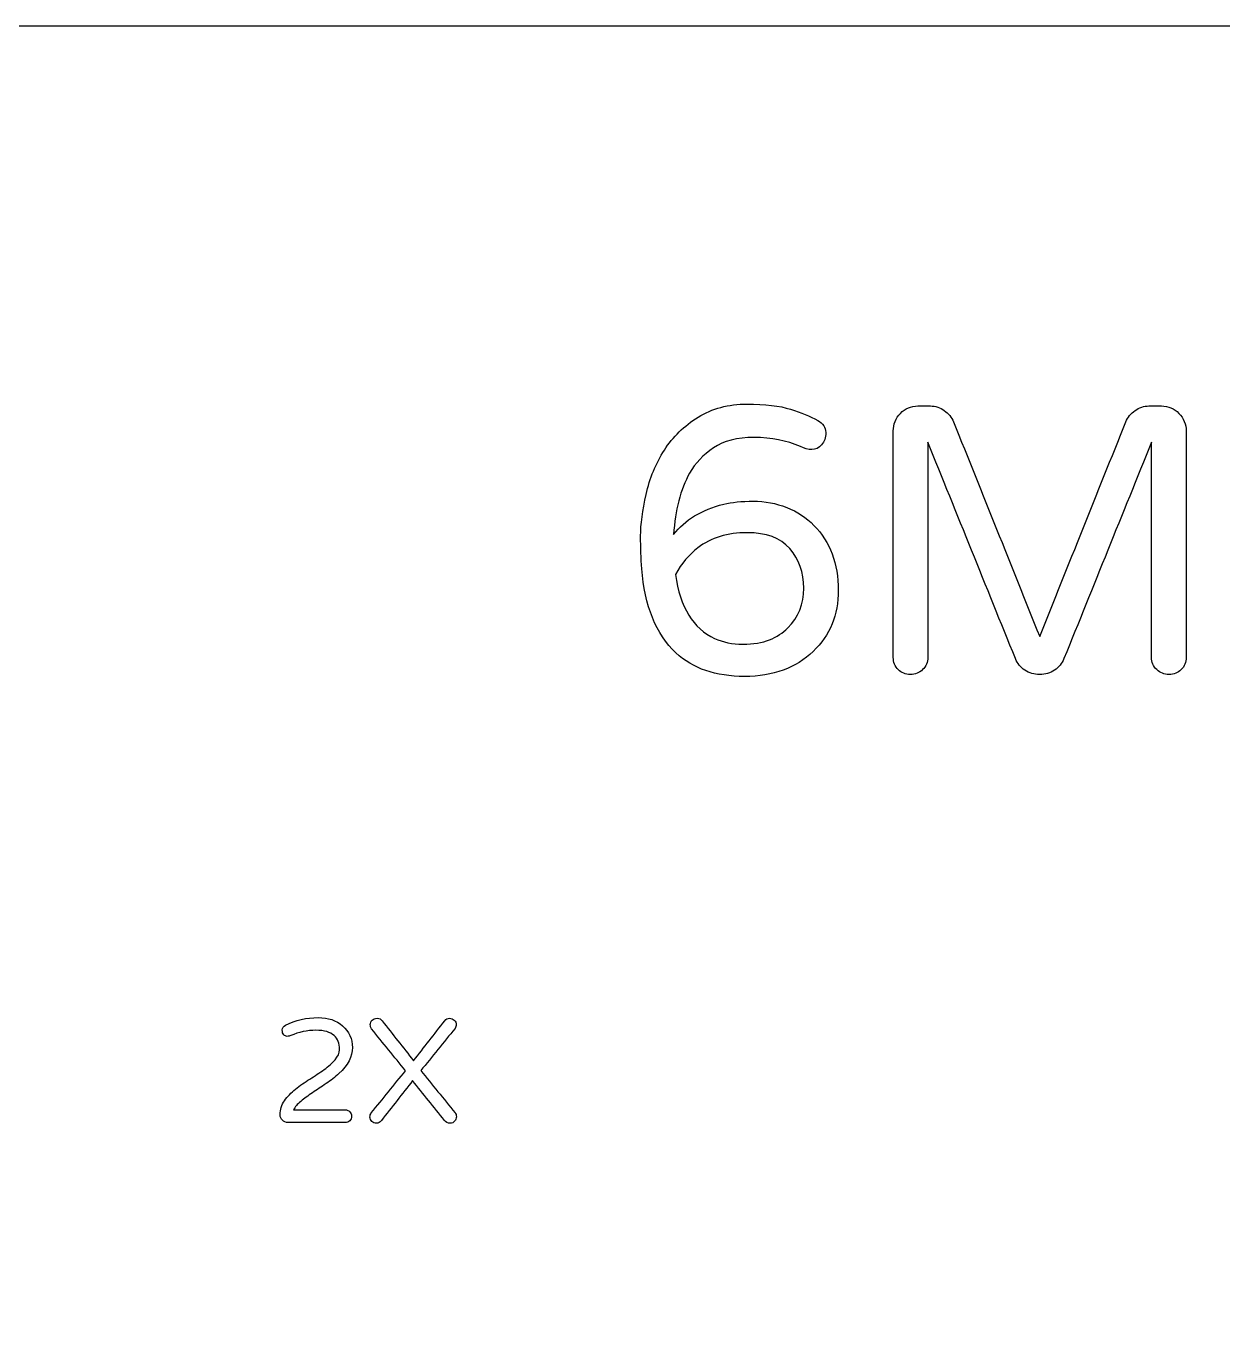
# Model space of a CAD drawing. Header units: inches. Extents: x -336 to 536, y -147 to 347.
# Drawn here: x -109.4 to 117.1, y 99.9 to 346.8 of the extents above; entities that cross this region are included whole.
import ezdxf

# ---------------------------------------------------------------- set-up
doc = ezdxf.new("R2010")
doc.units = ezdxf.units.IN
doc.header["$MEASUREMENT"] = 0
doc.layers.add('Default', color=7, linetype='Continuous')

# ---------------------------------------------------------------- blocks, each defined once
blk = doc.blocks.new('block 32')
at = {"layer": 'Default', "color": 18, "lineweight": 25, "true_color": 0x000000}
blk.add_open_spline([(108.76, 273.54), (109.67, 272.61), (110.13, 271.5), (110.13, 270.21)], degree=3, dxfattribs=at)
blk = doc.blocks.new('block 33')
at = {"layer": 'Default', "color": 18, "lineweight": 25, "true_color": 0x000000}
blk.add_open_spline([(110.13, 270.21), (110.13, 255.92), (110.13, 241.63), (110.13, 227.34)], degree=3, dxfattribs=at)
blk = doc.blocks.new('block 34')
at = {"layer": 'Default', "color": 18, "lineweight": 25, "true_color": 0x000000}
blk.add_open_spline([(110.13, 227.34), (110.13, 226.43), (109.82, 225.66), (109.19, 225.04)], degree=3, dxfattribs=at)
blk = doc.blocks.new('block 35')
at = {"layer": 'Default', "color": 18, "lineweight": 25, "true_color": 0x000000}
blk.add_open_spline([(109.19, 225.04), (108.57, 224.42), (107.81, 224.11), (106.9, 224.11)], degree=3, dxfattribs=at)
blk = doc.blocks.new('block 36')
at = {"layer": 'Default', "color": 18, "lineweight": 25, "true_color": 0x000000}
blk.add_open_spline([(106.9, 224.11), (105.99, 224.11), (105.21, 224.42), (104.56, 225.04)], degree=3, dxfattribs=at)
blk = doc.blocks.new('block 37')
at = {"layer": 'Default', "color": 18, "lineweight": 25, "true_color": 0x000000}
blk.add_open_spline([(104.56, 225.04), (103.92, 225.66), (103.59, 226.43), (103.59, 227.34)], degree=3, dxfattribs=at)
blk = doc.blocks.new('block 38')
at = {"layer": 'Default', "color": 18, "lineweight": 25, "true_color": 0x000000}
blk.add_open_spline([(103.59, 227.34), (103.59, 240.93), (103.59, 254.53), (103.59, 268.12)], degree=3, dxfattribs=at)
blk = doc.blocks.new('block 39')
at = {"layer": 'Default', "color": 18, "lineweight": 25, "true_color": 0x000000}
blk.add_open_spline([(103.59, 268.12), (98.06, 254.46), (92.54, 240.79), (87.01, 227.12)], degree=3, dxfattribs=at)
blk = doc.blocks.new('block 40')
at = {"layer": 'Default', "color": 18, "lineweight": 25, "true_color": 0x000000}
blk.add_open_spline([(87.01, 227.12), (86.62, 226.22), (86.03, 225.49), (85.21, 224.93)], degree=3, dxfattribs=at)
blk = doc.blocks.new('block 41')
at = {"layer": 'Default', "color": 18, "lineweight": 25, "true_color": 0x000000}
blk.add_open_spline([(85.21, 224.93), (84.4, 224.38), (83.47, 224.11), (82.41, 224.11)], degree=3, dxfattribs=at)
blk = doc.blocks.new('block 42')
at = {"layer": 'Default', "color": 18, "lineweight": 25, "true_color": 0x000000}
blk.add_open_spline([(82.41, 224.11), (81.36, 224.11), (80.43, 224.38), (79.61, 224.93)], degree=3, dxfattribs=at)
blk = doc.blocks.new('block 43')
at = {"layer": 'Default', "color": 18, "lineweight": 25, "true_color": 0x000000}
blk.add_open_spline([(79.61, 224.93), (78.8, 225.49), (78.2, 226.22), (77.82, 227.12)], degree=3, dxfattribs=at)
blk = doc.blocks.new('block 44')
at = {"layer": 'Default', "color": 18, "lineweight": 25, "true_color": 0x000000}
blk.add_open_spline([(77.82, 227.12), (72.29, 240.79), (66.76, 254.46), (61.23, 268.12)], degree=3, dxfattribs=at)
blk = doc.blocks.new('block 45')
at = {"layer": 'Default', "color": 18, "lineweight": 25, "true_color": 0x000000}
blk.add_open_spline([(61.23, 268.12), (61.23, 254.53), (61.23, 240.93), (61.23, 227.34)], degree=3, dxfattribs=at)
blk = doc.blocks.new('block 46')
at = {"layer": 'Default', "color": 18, "lineweight": 25, "true_color": 0x000000}
blk.add_open_spline([(61.23, 227.34), (61.23, 226.43), (60.91, 225.66), (60.26, 225.04)], degree=3, dxfattribs=at)
blk = doc.blocks.new('block 47')
at = {"layer": 'Default', "color": 18, "lineweight": 25, "true_color": 0x000000}
blk.add_open_spline([(60.26, 225.04), (59.62, 224.42), (58.84, 224.11), (57.93, 224.11)], degree=3, dxfattribs=at)
blk = doc.blocks.new('block 48')
at = {"layer": 'Default', "color": 18, "lineweight": 25, "true_color": 0x000000}
blk.add_open_spline([(57.93, 224.11), (57.02, 224.11), (56.25, 224.42), (55.63, 225.04)], degree=3, dxfattribs=at)
blk = doc.blocks.new('block 49')
at = {"layer": 'Default', "color": 18, "lineweight": 25, "true_color": 0x000000}
blk.add_open_spline([(55.63, 225.04), (55.01, 225.66), (54.7, 226.43), (54.7, 227.34)], degree=3, dxfattribs=at)
blk = doc.blocks.new('block 50')
at = {"layer": 'Default', "color": 18, "lineweight": 25, "true_color": 0x000000}
blk.add_open_spline([(54.7, 227.34), (54.7, 241.63), (54.7, 255.92), (54.7, 270.21)], degree=3, dxfattribs=at)
blk = doc.blocks.new('block 51')
at = {"layer": 'Default', "color": 18, "lineweight": 25, "true_color": 0x000000}
blk.add_open_spline([(54.7, 270.21), (54.7, 271.5), (55.15, 272.61), (56.06, 273.54)], degree=3, dxfattribs=at)
blk = doc.blocks.new('block 52')
at = {"layer": 'Default', "color": 18, "lineweight": 25, "true_color": 0x000000}
blk.add_open_spline([(56.06, 273.54), (56.97, 274.48), (58.07, 274.94), (59.36, 274.94)], degree=3, dxfattribs=at)
blk = doc.blocks.new('block 53')
at = {"layer": 'Default', "color": 18, "lineweight": 25, "true_color": 0x000000}
blk.add_open_spline([(59.36, 274.94), (60.15, 274.94), (60.94, 274.94), (61.73, 274.94)], degree=3, dxfattribs=at)
blk = doc.blocks.new('block 54')
at = {"layer": 'Default', "color": 18, "lineweight": 25, "true_color": 0x000000}
blk.add_open_spline([(61.73, 274.94), (62.69, 274.94), (63.56, 274.66), (64.35, 274.08)], degree=3, dxfattribs=at)
blk = doc.blocks.new('block 55')
at = {"layer": 'Default', "color": 18, "lineweight": 25, "true_color": 0x000000}
blk.add_open_spline([(64.35, 274.08), (65.14, 273.51), (65.73, 272.79), (66.11, 271.93)], degree=3, dxfattribs=at)
blk = doc.blocks.new('block 56')
at = {"layer": 'Default', "color": 18, "lineweight": 25, "true_color": 0x000000}
blk.add_open_spline([(66.11, 271.93), (71.55, 258.38), (76.98, 244.84), (82.41, 231.29)], degree=3, dxfattribs=at)
blk = doc.blocks.new('block 57')
at = {"layer": 'Default', "color": 18, "lineweight": 25, "true_color": 0x000000}
blk.add_open_spline([(82.41, 231.29), (87.85, 244.84), (93.28, 258.38), (98.71, 271.93)], degree=3, dxfattribs=at)
blk = doc.blocks.new('block 58')
at = {"layer": 'Default', "color": 18, "lineweight": 25, "true_color": 0x000000}
blk.add_open_spline([(98.71, 271.93), (99.09, 272.79), (99.68, 273.51), (100.47, 274.08)], degree=3, dxfattribs=at)
blk = doc.blocks.new('block 59')
at = {"layer": 'Default', "color": 18, "lineweight": 25, "true_color": 0x000000}
blk.add_open_spline([(100.47, 274.08), (101.26, 274.66), (102.13, 274.94), (103.09, 274.94)], degree=3, dxfattribs=at)
blk = doc.blocks.new('block 60')
at = {"layer": 'Default', "color": 18, "lineweight": 25, "true_color": 0x000000}
blk.add_open_spline([(103.09, 274.94), (103.88, 274.94), (104.67, 274.94), (105.46, 274.94)], degree=3, dxfattribs=at)
blk = doc.blocks.new('block 61')
at = {"layer": 'Default', "color": 18, "lineweight": 25, "true_color": 0x000000}
blk.add_open_spline([(105.46, 274.94), (106.75, 274.94), (107.85, 274.48), (108.76, 273.54)], degree=3, dxfattribs=at)
blk = doc.blocks.new('block 62')
at = {"layer": 'Default', "color": 18, "lineweight": 25, "true_color": 0x000000}
blk.add_open_spline([(20.88, 230.93), (22.46, 230.21), (24.24, 229.85), (26.23, 229.85)], degree=3, dxfattribs=at)
blk = doc.blocks.new('block 63')
at = {"layer": 'Default', "color": 18, "lineweight": 25, "true_color": 0x000000}
blk.add_open_spline([(26.23, 229.85), (28.21, 229.85), (29.89, 230.13), (31.25, 230.68)], degree=3, dxfattribs=at)
blk = doc.blocks.new('block 64')
at = {"layer": 'Default', "color": 18, "lineweight": 25, "true_color": 0x000000}
blk.add_open_spline([(31.25, 230.68), (32.62, 231.23), (33.78, 231.98), (34.74, 232.94)], degree=3, dxfattribs=at)
blk = doc.blocks.new('block 65')
at = {"layer": 'Default', "color": 18, "lineweight": 25, "true_color": 0x000000}
blk.add_open_spline([(34.74, 232.94), (36.75, 234.95), (37.75, 237.45), (37.75, 240.44)], degree=3, dxfattribs=at)
blk = doc.blocks.new('block 66')
at = {"layer": 'Default', "color": 18, "lineweight": 25, "true_color": 0x000000}
blk.add_open_spline([(37.75, 240.44), (37.75, 243.44), (36.87, 245.94), (35.1, 247.95)], degree=3, dxfattribs=at)
blk = doc.blocks.new('block 67')
at = {"layer": 'Default', "color": 18, "lineweight": 25, "true_color": 0x000000}
blk.add_open_spline([(35.1, 247.95), (33.32, 249.96), (30.64, 250.96), (27.05, 250.96)], degree=3, dxfattribs=at)
blk = doc.blocks.new('block 68')
at = {"layer": 'Default', "color": 18, "lineweight": 25, "true_color": 0x000000}
blk.add_open_spline([(27.05, 250.96), (23.32, 250.96), (20.21, 250.01), (17.72, 248.09)], degree=3, dxfattribs=at)
blk = doc.blocks.new('block 69')
at = {"layer": 'Default', "color": 18, "lineweight": 25, "true_color": 0x000000}
blk.add_open_spline([(17.72, 248.09), (16, 246.8), (14.58, 245.12), (13.48, 243.06)], degree=3, dxfattribs=at)
blk = doc.blocks.new('block 70')
at = {"layer": 'Default', "color": 18, "lineweight": 25, "true_color": 0x000000}
blk.add_open_spline([(13.48, 243.06), (14.35, 236.84), (16.81, 232.8), (20.88, 230.93)], degree=3, dxfattribs=at)
blk = doc.blocks.new('block 71')
at = {"layer": 'Default', "color": 18, "lineweight": 25, "true_color": 0x000000}
blk.add_open_spline([(22.6, 256.35), (24.13, 256.73), (26, 256.92), (28.2, 256.92)], degree=3, dxfattribs=at)
blk = doc.blocks.new('block 72')
at = {"layer": 'Default', "color": 18, "lineweight": 25, "true_color": 0x000000}
blk.add_open_spline([(28.2, 256.92), (30.4, 256.92), (32.51, 256.53), (34.52, 255.74)], degree=3, dxfattribs=at)
blk = doc.blocks.new('block 73')
at = {"layer": 'Default', "color": 18, "lineweight": 25, "true_color": 0x000000}
blk.add_open_spline([(34.52, 255.74), (36.53, 254.95), (38.25, 253.81), (39.69, 252.33)], degree=3, dxfattribs=at)
blk = doc.blocks.new('block 74')
at = {"layer": 'Default', "color": 18, "lineweight": 25, "true_color": 0x000000}
blk.add_open_spline([(39.69, 252.33), (42.75, 249.22), (44.29, 245.12), (44.29, 240.05)], degree=3, dxfattribs=at)
blk = doc.blocks.new('block 75')
at = {"layer": 'Default', "color": 18, "lineweight": 25, "true_color": 0x000000}
blk.add_open_spline([(44.29, 240.05), (44.29, 235.41), (42.71, 231.55), (39.55, 228.49)], degree=3, dxfattribs=at)
blk = doc.blocks.new('block 76')
at = {"layer": 'Default', "color": 18, "lineweight": 25, "true_color": 0x000000}
blk.add_open_spline([(39.55, 228.49), (36.29, 225.33), (31.96, 223.75), (26.55, 223.75)], degree=3, dxfattribs=at)
blk = doc.blocks.new('block 77')
at = {"layer": 'Default', "color": 18, "lineweight": 25, "true_color": 0x000000}
blk.add_open_spline([(26.55, 223.75), (21.09, 223.75), (16.76, 225.23), (13.56, 228.2)], degree=3, dxfattribs=at)
blk = doc.blocks.new('block 78')
at = {"layer": 'Default', "color": 18, "lineweight": 25, "true_color": 0x000000}
blk.add_open_spline([(13.56, 228.2), (9.77, 231.79), (7.62, 237.11), (7.09, 244.14)], degree=3, dxfattribs=at)
blk = doc.blocks.new('block 79')
at = {"layer": 'Default', "color": 18, "lineweight": 25, "true_color": 0x000000}
blk.add_open_spline([(7.09, 244.14), (6.95, 246.06), (6.88, 248.11), (6.88, 250.32)], degree=3, dxfattribs=at)
blk = doc.blocks.new('block 80')
at = {"layer": 'Default', "color": 18, "lineweight": 25, "true_color": 0x000000}
blk.add_open_spline([(6.88, 250.32), (6.88, 252.52), (7.22, 255.15), (7.92, 258.21)], degree=3, dxfattribs=at)
blk = doc.blocks.new('block 81')
at = {"layer": 'Default', "color": 18, "lineweight": 25, "true_color": 0x000000}
blk.add_open_spline([(7.92, 258.21), (8.61, 261.28), (9.76, 264.07), (11.37, 266.58)], degree=3, dxfattribs=at)
blk = doc.blocks.new('block 82')
at = {"layer": 'Default', "color": 18, "lineweight": 25, "true_color": 0x000000}
blk.add_open_spline([(11.37, 266.58), (12.97, 269.09), (15.1, 271.17), (17.76, 272.83)], degree=3, dxfattribs=at)
blk = doc.blocks.new('block 83')
at = {"layer": 'Default', "color": 18, "lineweight": 25, "true_color": 0x000000}
blk.add_open_spline([(17.76, 272.83), (20.41, 274.48), (23.49, 275.3), (26.98, 275.3)], degree=3, dxfattribs=at)
blk = doc.blocks.new('block 84')
at = {"layer": 'Default', "color": 18, "lineweight": 25, "true_color": 0x000000}
blk.add_open_spline([(26.98, 275.3), (30.48, 275.3), (33.23, 274.98), (35.24, 274.33)], degree=3, dxfattribs=at)
blk = doc.blocks.new('block 85')
at = {"layer": 'Default', "color": 18, "lineweight": 25, "true_color": 0x000000}
blk.add_open_spline([(35.24, 274.33), (37.25, 273.69), (38.97, 272.98), (40.41, 272.22)], degree=3, dxfattribs=at)
blk = doc.blocks.new('block 86')
at = {"layer": 'Default', "color": 18, "lineweight": 25, "true_color": 0x000000}
blk.add_open_spline([(40.41, 272.22), (41.41, 271.64), (41.92, 270.88), (41.92, 269.92)], degree=3, dxfattribs=at)
blk = doc.blocks.new('block 87')
at = {"layer": 'Default', "color": 18, "lineweight": 25, "true_color": 0x000000}
blk.add_open_spline([(41.92, 269.92), (41.92, 268.96), (41.65, 268.18), (41.13, 267.58)], degree=3, dxfattribs=at)
blk = doc.blocks.new('block 88')
at = {"layer": 'Default', "color": 18, "lineweight": 25, "true_color": 0x000000}
blk.add_open_spline([(41.13, 267.58), (40.6, 266.99), (39.99, 266.69), (39.3, 266.69)], degree=3, dxfattribs=at)
blk = doc.blocks.new('block 89')
at = {"layer": 'Default', "color": 18, "lineweight": 25, "true_color": 0x000000}
blk.add_open_spline([(39.3, 266.69), (38.6, 266.69), (37.87, 266.88), (37.11, 267.26)], degree=3, dxfattribs=at)
blk = doc.blocks.new('block 90')
at = {"layer": 'Default', "color": 18, "lineweight": 25, "true_color": 0x000000}
blk.add_open_spline([(37.11, 267.26), (34.52, 268.41), (31.61, 268.98), (28.38, 268.98)], degree=3, dxfattribs=at)
blk = doc.blocks.new('block 91')
at = {"layer": 'Default', "color": 18, "lineweight": 25, "true_color": 0x000000}
blk.add_open_spline([(28.38, 268.98), (25.15, 268.98), (22.58, 268.33), (20.66, 267.01)], degree=3, dxfattribs=at)
blk = doc.blocks.new('block 92')
at = {"layer": 'Default', "color": 18, "lineweight": 25, "true_color": 0x000000}
blk.add_open_spline([(20.66, 267.01), (18.75, 265.69), (17.24, 264.1), (16.14, 262.24)], degree=3, dxfattribs=at)
blk = doc.blocks.new('block 93')
at = {"layer": 'Default', "color": 18, "lineweight": 25, "true_color": 0x000000}
blk.add_open_spline([(16.14, 262.24), (14.42, 259.12), (13.41, 255.25), (13.12, 250.6)], degree=3, dxfattribs=at)
blk = doc.blocks.new('block 94')
at = {"layer": 'Default', "color": 18, "lineweight": 25, "true_color": 0x000000}
blk.add_open_spline([(13.12, 250.6), (15.23, 253.38), (18.39, 255.29), (22.6, 256.35)], degree=3, dxfattribs=at)
blk = doc.blocks.new('block 242')
at = {"layer": 'Default', "color": 18, "lineweight": 25, "true_color": 0x000000}
blk.add_open_spline([(-28.25, 141.17), (-28.09, 140.97), (-28, 140.71), (-28, 140.4)], degree=3, dxfattribs=at)
blk = doc.blocks.new('block 243')
at = {"layer": 'Default', "color": 18, "lineweight": 25, "true_color": 0x000000}
blk.add_open_spline([(-28, 140.4), (-28, 140.09), (-28.11, 139.81), (-28.34, 139.56)], degree=3, dxfattribs=at)
blk = doc.blocks.new('block 244')
at = {"layer": 'Default', "color": 18, "lineweight": 25, "true_color": 0x000000}
blk.add_open_spline([(-28.34, 139.56), (-28.56, 139.31), (-28.82, 139.18), (-29.12, 139.18)], degree=3, dxfattribs=at)
blk = doc.blocks.new('block 245')
at = {"layer": 'Default', "color": 18, "lineweight": 25, "true_color": 0x000000}
blk.add_open_spline([(-29.12, 139.18), (-29.63, 139.18), (-30.01, 139.36), (-30.27, 139.71)], degree=3, dxfattribs=at)
blk = doc.blocks.new('block 246')
at = {"layer": 'Default', "color": 18, "lineweight": 25, "true_color": 0x000000}
blk.add_open_spline([(-30.27, 139.71), (-32.27, 142.23), (-34.28, 144.74), (-36.28, 147.26)], degree=3, dxfattribs=at)
blk = doc.blocks.new('block 247')
at = {"layer": 'Default', "color": 18, "lineweight": 25, "true_color": 0x000000}
blk.add_open_spline([(-36.28, 147.26), (-38.25, 144.74), (-40.22, 142.21), (-42.2, 139.69)], degree=3, dxfattribs=at)
blk = doc.blocks.new('block 248')
at = {"layer": 'Default', "color": 18, "lineweight": 25, "true_color": 0x000000}
blk.add_open_spline([(-42.2, 139.69), (-42.48, 139.35), (-42.79, 139.18), (-43.13, 139.18)], degree=3, dxfattribs=at)
blk = doc.blocks.new('block 249')
at = {"layer": 'Default', "color": 18, "lineweight": 25, "true_color": 0x000000}
blk.add_open_spline([(-43.13, 139.18), (-43.48, 139.18), (-43.77, 139.3), (-44, 139.53)], degree=3, dxfattribs=at)
blk = doc.blocks.new('block 250')
at = {"layer": 'Default', "color": 18, "lineweight": 25, "true_color": 0x000000}
blk.add_open_spline([(-44, 139.53), (-44.24, 139.77), (-44.36, 140.04), (-44.36, 140.35)], degree=3, dxfattribs=at)
blk = doc.blocks.new('block 251')
at = {"layer": 'Default', "color": 18, "lineweight": 25, "true_color": 0x000000}
blk.add_open_spline([(-44.36, 140.35), (-44.36, 140.65), (-44.27, 140.92), (-44.1, 141.14)], degree=3, dxfattribs=at)
blk = doc.blocks.new('block 252')
at = {"layer": 'Default', "color": 18, "lineweight": 25, "true_color": 0x000000}
blk.add_open_spline([(-44.1, 141.14), (-41.94, 143.8), (-39.78, 146.46), (-37.62, 149.11)], degree=3, dxfattribs=at)
blk = doc.blocks.new('block 253')
at = {"layer": 'Default', "color": 18, "lineweight": 25, "true_color": 0x000000}
blk.add_open_spline([(-37.62, 149.11), (-39.76, 151.75), (-41.91, 154.38), (-44.05, 157.02)], degree=3, dxfattribs=at)
blk = doc.blocks.new('block 254')
at = {"layer": 'Default', "color": 18, "lineweight": 25, "true_color": 0x000000}
blk.add_open_spline([(-44.05, 157.02), (-44.21, 157.25), (-44.3, 157.52), (-44.3, 157.85)], degree=3, dxfattribs=at)
blk = doc.blocks.new('block 255')
at = {"layer": 'Default', "color": 18, "lineweight": 25, "true_color": 0x000000}
blk.add_open_spline([(-44.3, 157.85), (-44.3, 158.18), (-44.18, 158.46), (-43.95, 158.69)], degree=3, dxfattribs=at)
blk = doc.blocks.new('block 256')
at = {"layer": 'Default', "color": 18, "lineweight": 25, "true_color": 0x000000}
blk.add_open_spline([(-43.95, 158.69), (-43.71, 158.92), (-43.4, 159.04), (-42.99, 159.04)], degree=3, dxfattribs=at)
blk = doc.blocks.new('block 257')
at = {"layer": 'Default', "color": 18, "lineweight": 25, "true_color": 0x000000}
blk.add_open_spline([(-42.99, 159.04), (-42.59, 159.04), (-42.27, 158.87), (-42.03, 158.54)], degree=3, dxfattribs=at)
blk = doc.blocks.new('block 258')
at = {"layer": 'Default', "color": 18, "lineweight": 25, "true_color": 0x000000}
blk.add_open_spline([(-42.03, 158.54), (-40.05, 156.03), (-38.08, 153.52), (-36.11, 151.02)], degree=3, dxfattribs=at)
blk = doc.blocks.new('block 259')
at = {"layer": 'Default', "color": 18, "lineweight": 25, "true_color": 0x000000}
blk.add_open_spline([(-36.11, 151.02), (-34.14, 153.54), (-32.16, 156.07), (-30.19, 158.59)], degree=3, dxfattribs=at)
blk = doc.blocks.new('block 260')
at = {"layer": 'Default', "color": 18, "lineweight": 25, "true_color": 0x000000}
blk.add_open_spline([(-30.19, 158.59), (-29.98, 158.89), (-29.69, 159.04), (-29.32, 159.04)], degree=3, dxfattribs=at)
blk = doc.blocks.new('block 261')
at = {"layer": 'Default', "color": 18, "lineweight": 25, "true_color": 0x000000}
blk.add_open_spline([(-29.32, 159.04), (-28.95, 159.04), (-28.64, 158.92), (-28.39, 158.69)], degree=3, dxfattribs=at)
blk = doc.blocks.new('block 262')
at = {"layer": 'Default', "color": 18, "lineweight": 25, "true_color": 0x000000}
blk.add_open_spline([(-28.39, 158.69), (-28.15, 158.46), (-28.03, 158.19), (-28.03, 157.89)], degree=3, dxfattribs=at)
blk = doc.blocks.new('block 263')
at = {"layer": 'Default', "color": 18, "lineweight": 25, "true_color": 0x000000}
blk.add_open_spline([(-28.03, 157.89), (-28.03, 157.59), (-28.1, 157.34), (-28.25, 157.13)], degree=3, dxfattribs=at)
blk = doc.blocks.new('block 264')
at = {"layer": 'Default', "color": 18, "lineweight": 25, "true_color": 0x000000}
blk.add_open_spline([(-28.25, 157.13), (-30.41, 154.47), (-32.57, 151.8), (-34.73, 149.14)], degree=3, dxfattribs=at)
blk = doc.blocks.new('block 265')
at = {"layer": 'Default', "color": 18, "lineweight": 25, "true_color": 0x000000}
blk.add_open_spline([(-34.73, 149.14), (-32.57, 146.48), (-30.41, 143.83), (-28.25, 141.17)], degree=3, dxfattribs=at)
blk = doc.blocks.new('block 266')
at = {"layer": 'Default', "color": 18, "lineweight": 25, "true_color": 0x000000}
blk.add_open_spline([(-48.18, 141.36), (-47.95, 141.12), (-47.83, 140.84), (-47.83, 140.5)], degree=3, dxfattribs=at)
blk = doc.blocks.new('block 267')
at = {"layer": 'Default', "color": 18, "lineweight": 25, "true_color": 0x000000}
blk.add_open_spline([(-47.83, 140.5), (-47.83, 140.16), (-47.95, 139.88), (-48.18, 139.66)], degree=3, dxfattribs=at)
blk = doc.blocks.new('block 268')
at = {"layer": 'Default', "color": 18, "lineweight": 25, "true_color": 0x000000}
blk.add_open_spline([(-48.18, 139.66), (-48.42, 139.43), (-48.7, 139.32), (-49.04, 139.32)], degree=3, dxfattribs=at)
blk = doc.blocks.new('block 269')
at = {"layer": 'Default', "color": 18, "lineweight": 25, "true_color": 0x000000}
blk.add_open_spline([(-49.04, 139.32), (-52.65, 139.32), (-56.26, 139.32), (-59.87, 139.32)], degree=3, dxfattribs=at)
blk = doc.blocks.new('block 270')
at = {"layer": 'Default', "color": 18, "lineweight": 25, "true_color": 0x000000}
blk.add_open_spline([(-59.87, 139.32), (-60.3, 139.32), (-60.65, 139.46), (-60.93, 139.73)], degree=3, dxfattribs=at)
blk = doc.blocks.new('block 271')
at = {"layer": 'Default', "color": 18, "lineweight": 25, "true_color": 0x000000}
blk.add_open_spline([(-60.93, 139.73), (-61.21, 140), (-61.35, 140.35), (-61.35, 140.78)], degree=3, dxfattribs=at)
blk = doc.blocks.new('block 272')
at = {"layer": 'Default', "color": 18, "lineweight": 25, "true_color": 0x000000}
blk.add_open_spline([(-61.35, 140.78), (-61.35, 141.77), (-61.08, 142.66), (-60.53, 143.45)], degree=3, dxfattribs=at)
blk = doc.blocks.new('block 273')
at = {"layer": 'Default', "color": 18, "lineweight": 25, "true_color": 0x000000}
blk.add_open_spline([(-60.53, 143.45), (-59.97, 144.23), (-59.28, 144.96), (-58.45, 145.63)], degree=3, dxfattribs=at)
blk = doc.blocks.new('block 274')
at = {"layer": 'Default', "color": 18, "lineweight": 25, "true_color": 0x000000}
blk.add_open_spline([(-58.45, 145.63), (-57.62, 146.31), (-56.72, 146.94), (-55.74, 147.54)], degree=3, dxfattribs=at)
blk = doc.blocks.new('block 275')
at = {"layer": 'Default', "color": 18, "lineweight": 25, "true_color": 0x000000}
blk.add_open_spline([(-55.74, 147.54), (-54.77, 148.14), (-53.87, 148.74), (-53.04, 149.34)], degree=3, dxfattribs=at)
blk = doc.blocks.new('block 276')
at = {"layer": 'Default', "color": 18, "lineweight": 25, "true_color": 0x000000}
blk.add_open_spline([(-53.04, 149.34), (-52.2, 149.93), (-51.51, 150.55), (-50.96, 151.19)], degree=3, dxfattribs=at)
blk = doc.blocks.new('block 277')
at = {"layer": 'Default', "color": 18, "lineweight": 25, "true_color": 0x000000}
blk.add_open_spline([(-50.96, 151.19), (-50.41, 151.82), (-50.13, 152.46), (-50.13, 153.09)], degree=3, dxfattribs=at)
blk = doc.blocks.new('block 278')
at = {"layer": 'Default', "color": 18, "lineweight": 25, "true_color": 0x000000}
blk.add_open_spline([(-50.13, 153.09), (-50.13, 153.73), (-50.21, 154.26), (-50.37, 154.68)], degree=3, dxfattribs=at)
blk = doc.blocks.new('block 279')
at = {"layer": 'Default', "color": 18, "lineweight": 25, "true_color": 0x000000}
blk.add_open_spline([(-50.37, 154.68), (-50.53, 155.1), (-50.78, 155.46), (-51.12, 155.76)], degree=3, dxfattribs=at)
blk = doc.blocks.new('block 280')
at = {"layer": 'Default', "color": 18, "lineweight": 25, "true_color": 0x000000}
blk.add_open_spline([(-51.12, 155.76), (-51.86, 156.43), (-53.01, 156.77), (-54.57, 156.77)], degree=3, dxfattribs=at)
blk = doc.blocks.new('block 281')
at = {"layer": 'Default', "color": 18, "lineweight": 25, "true_color": 0x000000}
blk.add_open_spline([(-54.57, 156.77), (-56.23, 156.77), (-57.83, 156.43), (-59.36, 155.76)], degree=3, dxfattribs=at)
blk = doc.blocks.new('block 282')
at = {"layer": 'Default', "color": 18, "lineweight": 25, "true_color": 0x000000}
blk.add_open_spline([(-59.36, 155.76), (-59.55, 155.67), (-59.76, 155.62), (-60.01, 155.62)], degree=3, dxfattribs=at)
blk = doc.blocks.new('block 283')
at = {"layer": 'Default', "color": 18, "lineweight": 25, "true_color": 0x000000}
blk.add_open_spline([(-60.01, 155.62), (-60.25, 155.62), (-60.47, 155.72), (-60.67, 155.93)], degree=3, dxfattribs=at)
blk = doc.blocks.new('block 284')
at = {"layer": 'Default', "color": 18, "lineweight": 25, "true_color": 0x000000}
blk.add_open_spline([(-60.67, 155.93), (-60.86, 156.13), (-60.96, 156.43), (-60.96, 156.83)], degree=3, dxfattribs=at)
blk = doc.blocks.new('block 285')
at = {"layer": 'Default', "color": 18, "lineweight": 25, "true_color": 0x000000}
blk.add_open_spline([(-60.96, 156.83), (-60.96, 157.22), (-60.76, 157.53), (-60.34, 157.75)], degree=3, dxfattribs=at)
blk = doc.blocks.new('block 286')
at = {"layer": 'Default', "color": 18, "lineweight": 25, "true_color": 0x000000}
blk.add_open_spline([(-60.34, 157.75), (-58.44, 158.7), (-56.36, 159.18), (-54.12, 159.18)], degree=3, dxfattribs=at)
blk = doc.blocks.new('block 287')
at = {"layer": 'Default', "color": 18, "lineweight": 25, "true_color": 0x000000}
blk.add_open_spline([(-54.12, 159.18), (-52.28, 159.18), (-50.76, 158.66), (-49.54, 157.61)], degree=3, dxfattribs=at)
blk = doc.blocks.new('block 288')
at = {"layer": 'Default', "color": 18, "lineweight": 25, "true_color": 0x000000}
blk.add_open_spline([(-49.54, 157.61), (-48.29, 156.54), (-47.67, 155.17), (-47.67, 153.49)], degree=3, dxfattribs=at)
blk = doc.blocks.new('block 289')
at = {"layer": 'Default', "color": 18, "lineweight": 25, "true_color": 0x000000}
blk.add_open_spline([(-47.67, 153.49), (-47.67, 151.79), (-48.52, 150.15), (-50.22, 148.58)], degree=3, dxfattribs=at)
blk = doc.blocks.new('block 290')
at = {"layer": 'Default', "color": 18, "lineweight": 25, "true_color": 0x000000}
blk.add_open_spline([(-50.22, 148.58), (-50.97, 147.91), (-51.78, 147.27), (-52.67, 146.67)], degree=3, dxfattribs=at)
blk = doc.blocks.new('block 291')
at = {"layer": 'Default', "color": 18, "lineweight": 25, "true_color": 0x000000}
blk.add_open_spline([(-52.67, 146.67), (-53.56, 146.07), (-54.42, 145.5), (-55.24, 144.95)], degree=3, dxfattribs=at)
blk = doc.blocks.new('block 292')
at = {"layer": 'Default', "color": 18, "lineweight": 25, "true_color": 0x000000}
blk.add_open_spline([(-55.24, 144.95), (-56.06, 144.39), (-56.8, 143.85), (-57.45, 143.32)], degree=3, dxfattribs=at)
blk = doc.blocks.new('block 293')
at = {"layer": 'Default', "color": 18, "lineweight": 25, "true_color": 0x000000}
blk.add_open_spline([(-57.45, 143.32), (-58.11, 142.79), (-58.56, 142.25), (-58.8, 141.71)], degree=3, dxfattribs=at)
blk = doc.blocks.new('block 294')
at = {"layer": 'Default', "color": 18, "lineweight": 25, "true_color": 0x000000}
blk.add_open_spline([(-58.8, 141.71), (-55.55, 141.71), (-52.29, 141.71), (-49.04, 141.71)], degree=3, dxfattribs=at)
blk = doc.blocks.new('block 295')
at = {"layer": 'Default', "color": 18, "lineweight": 25, "true_color": 0x000000}
blk.add_open_spline([(-49.04, 141.71), (-48.7, 141.71), (-48.42, 141.59), (-48.18, 141.36)], degree=3, dxfattribs=at)
blk = doc.blocks.new('block 374')
at = {"layer": 'Default', "color": 18, "lineweight": 25, "true_color": 0x000000}
blk.add_lwpolyline([(-335.98, -147.17), (536.01, -147.17), (536.01, 346.84), (-335.98, 346.84), (-335.98, -147.17)], dxfattribs=at)

msp = doc.modelspace()

# ---------------------------------------------------------------- block references
at = {"layer": 'Default'}
for name in ['block 374', 'block 83', 'block 84', 'block 85', 'block 52', 'block 53', 'block 54', 'block 59', 'block 60', 'block 61', 'block 82', 'block 86', 'block 51', 'block 55', 'block 56', 'block 57', 'block 58', 'block 32', 'block 87', 'block 50', 'block 33', 'block 92', 'block 91', 'block 90', 'block 89', 'block 88', 'block 44', 'block 45', 'block 39', 'block 38', 'block 81', 'block 93', 'block 80', 'block 71', 'block 72', 'block 94', 'block 73', 'block 74', 'block 79', 'block 68', 'block 67', 'block 69', 'block 66', 'block 78', 'block 70', 'block 65', 'block 75', 'block 64', 'block 62', 'block 63', 'block 77', 'block 76', 'block 49', 'block 46', 'block 37', 'block 34', 'block 48', 'block 47', 'block 43', 'block 42', 'block 41', 'block 40', 'block 36', 'block 35', 'block 286', 'block 287', 'block 255', 'block 256', 'block 257', 'block 258', 'block 259', 'block 260', 'block 261', 'block 262', 'block 285', 'block 284', 'block 283', 'block 282', 'block 281', 'block 280', 'block 279', 'block 288', 'block 254', 'block 253', 'block 264', 'block 263', 'block 278', 'block 289', 'block 276', 'block 277', 'block 275', 'block 290', 'block 252', 'block 265', 'block 274', 'block 291', 'block 247', 'block 246', 'block 272', 'block 273', 'block 293', 'block 292', 'block 271', 'block 294', 'block 295', 'block 266', 'block 251', 'block 242', 'block 270', 'block 269', 'block 268', 'block 267', 'block 250', 'block 249', 'block 248', 'block 245', 'block 244', 'block 243']:
    msp.add_blockref(name, (0, 0), dxfattribs=at)

doc.saveas('drawing.dxf')
